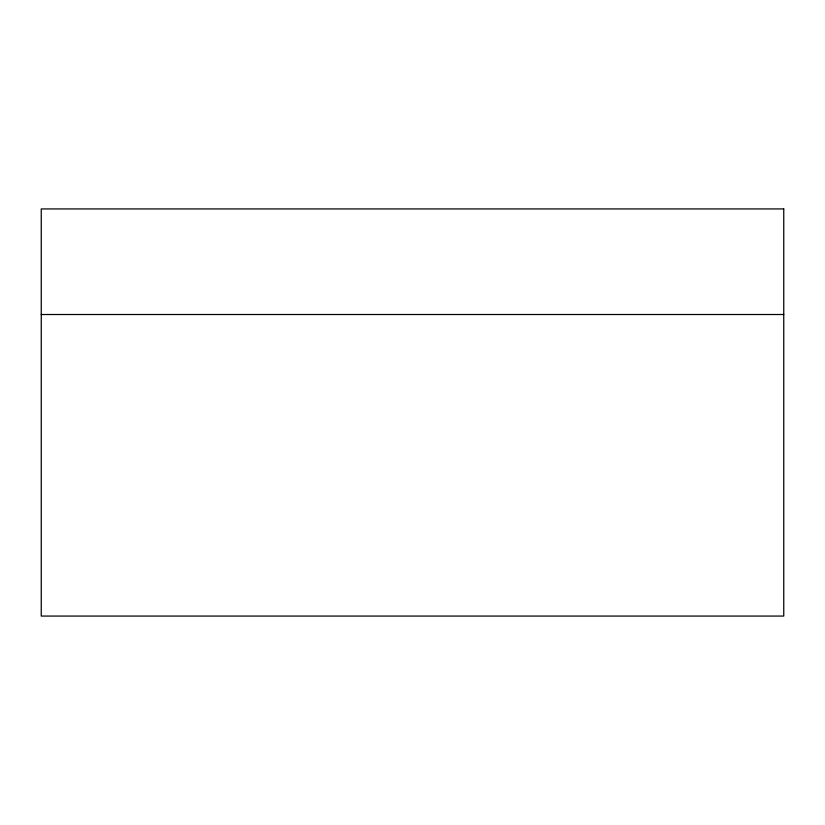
<?xml version="1.0" encoding="UTF-8"?>
<svg xmlns="http://www.w3.org/2000/svg" width="825" height="825" viewBox="0 0 825 825"><rect width="100%" height="100%" fill="white"/><g stroke="black" fill="none" stroke-linecap="round" stroke-linejoin="round"><path stroke-width="1.24" d="M41.25 314.511L783.75 314.511M783.75 208.931L41.25 208.931L41.25 616.069L783.75 616.069L783.75 208.931"/></g></svg>
